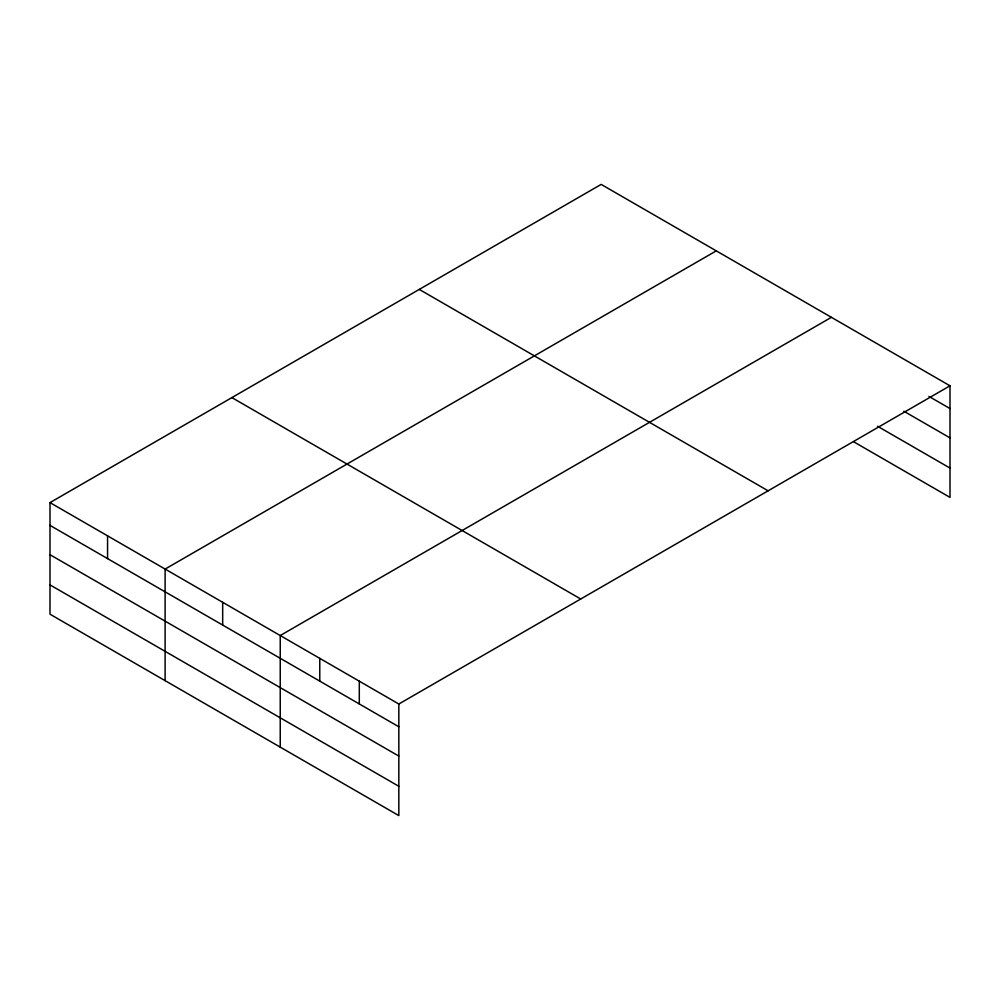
<?xml version="1.0" encoding="UTF-8"?>
<svg xmlns="http://www.w3.org/2000/svg" width="1000" height="1000" viewBox="0 0 1000 1000"><rect width="100%" height="100%" fill="white"/><g stroke="black" fill="none" stroke-linecap="round" stroke-linejoin="round"><path stroke-width="1.5" d="M853.8 441.85L950 497.388L950 385.8L601.163 184.4L50 502.612L50 614.2L398.837 815.6L398.837 704.013L50 502.612M716.275 250.863L165.113 569.075L165.113 680.662M831.4 317.325L280.238 635.538L280.238 747.125M398.837 704.013L950 385.8M928.913 396.4L950 408.562M903.875 411.25L950 437.875M877.513 426.238L950 468.075M419.275 289.413L768.112 490.812M231.887 397.6L580.725 599M50 525.375L398.837 726.775M50 554.688L398.837 756.087M50 584.888L398.837 786.287M359.3 681.188L359.3 703.95M319.775 658.363L319.775 681.125M222.675 602.3L222.675 625.075M107.562 535.837L107.562 558.612"/></g></svg>
